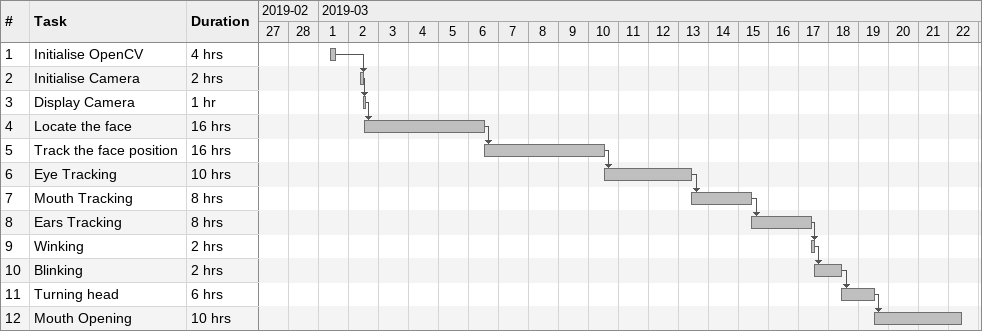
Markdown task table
| ID | Task | Duration | Start | Finish | Predecessors |
|---|---|---|---|---|---|
| 1 | Initialise OpenCV | 4h | 2019-03-01 | 2019-03-01 |  |
| 2 | Initialise Camera | 2h | 2019-03-02 | 2019-03-02 | 1 |
| 3 | Display Camera | 1h | 2019-03-02 | 2019-03-02 | 2 |
| 4 | Locate the face | 16h | 2019-03-02 | 2019-03-06 | 3 |
| 5 | Track the face position | 16h | 2019-03-06 | 2019-03-10 | 4 |
| 6 | Eye Tracking | 10h | 2019-03-10 | 2019-03-13 | 5 |
| 7 | Mouth Tracking | 8h | 2019-03-13 | 2019-03-15 | 6 |
| 8 | Ears Tracking | 8h | 2019-03-15 | 2019-03-17 | 7 |
| 9 | Winking | 2h | 2019-03-17 | 2019-03-17 | 8 |
| 10 | Blinking | 2h | 2019-03-17 | 2019-03-18 | 9 |
| 11 | Turning head | 6h | 2019-03-18 | 2019-03-19 | 10 |
| 12 | Mouth Opening | 10h | 2019-03-19 | 2019-03-22 | 11 |
